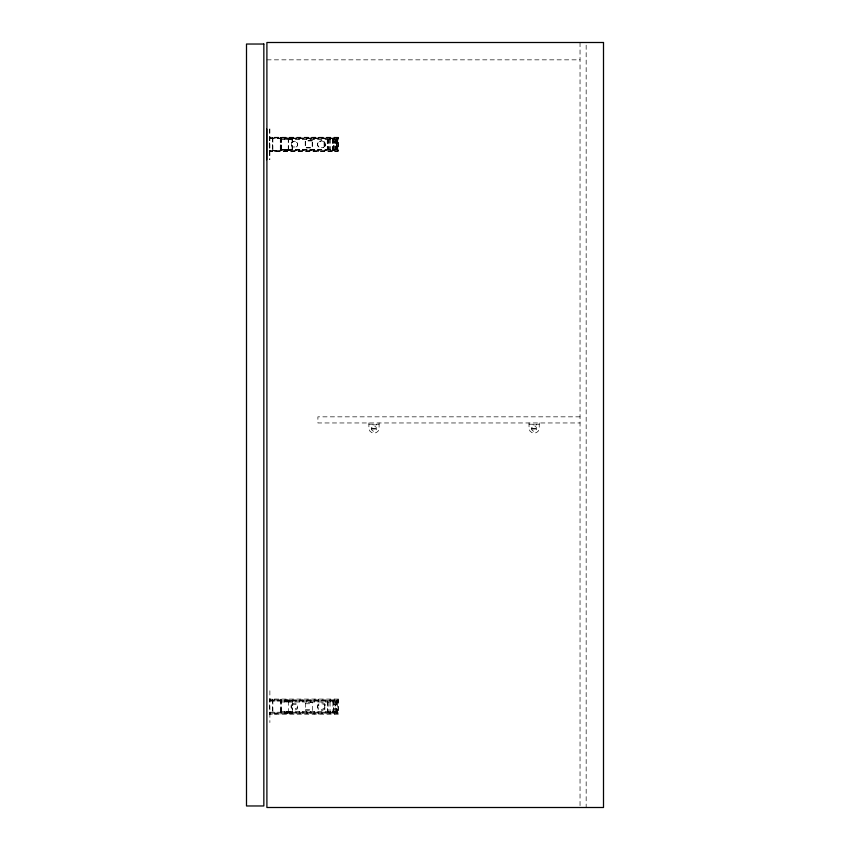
<?xml version="1.0" encoding="UTF-8"?>
<svg xmlns="http://www.w3.org/2000/svg" width="850" height="850" viewBox="0 0 850 850"><rect width="100%" height="100%" fill="white"/><g stroke="black" fill="none" stroke-linecap="round" stroke-linejoin="round"><path stroke-width="0.64" stroke-dasharray="4.25 3.19" d="M291.444 142.704L291.444 145.764L294.493 147.294M297.341 145.913L297.341 142.853L294.291 141.323L292.538 141.727M318.102 142.471L317.56 144.234L318.102 145.998L321.619 147.762M324.934 146.136L325.476 144.383L324.934 142.619L321.417 140.856L319.388 141.323M332.796 149.621L336.6 139.134L336.6 149.621M332.998 712.481L336.802 701.994M296.055 147.029L297.543 145.764L297.543 142.704L294.493 141.174L291.242 142.853L290.774 144.383L292.538 147.029L296.257 146.88M323.446 147.433L325.125 145.998L325.678 144.234L325.125 142.471L321.619 140.707L317.911 142.619L317.358 144.383L317.911 146.136L319.388 147.433L321.417 147.9L323.648 147.284M266.9 59.84L580.04 59.84M269.875 138.114L338.034 138.114M269.673 138.263L337.832 138.263L337.832 150.503L269.673 150.503M280.479 138.986L338.066 138.986M280.277 139.134L337.864 139.134M280.479 149.483L338.066 149.483M280.277 149.621L337.864 149.621M269.875 150.354L338.034 150.354M580.04 416.84L317.9 416.84L317.9 422.96L580.04 422.96M368.9 424.235L379.1 424.235M529.04 424.235L539.24 424.235M371.493 428.379L376.507 428.379M531.633 428.379L536.648 428.379M371.493 429.016L376.507 429.016M531.633 429.016L536.648 429.016M269.875 699.964L338.034 699.964L338.034 713.362L269.875 713.362M269.482 700.241L338.257 700.241M280.479 700.836L338.066 700.836M269.875 701.122L338.034 701.122M280.479 701.994L338.066 701.994M305.416 703.747L312.386 703.747M305.416 709.58L312.386 709.58M280.479 711.322L338.066 711.322M269.875 712.204L338.034 712.204M280.479 712.481L338.066 712.481M269.482 713.076L338.257 713.076M332.998 138.986L336.802 149.483L336.802 138.986M332.998 700.836L336.802 711.322M586.16 45.156L586.16 807.5M580.04 42.5L580.04 806.172M539.24 422.96L539.24 428.697A5.143 5.143 0 0 1 529.04 428.697L529.04 422.96M536.648 424.235L536.648 424.873L531.633 424.873L531.633 424.235M379.1 422.96L379.1 428.697A5.143 5.143 0 0 1 368.9 428.697L368.9 422.96M376.507 424.235L376.507 424.873L371.493 424.873L371.493 424.235M337.322 138.986L337.322 149.483M337.322 701.994L337.322 712.481M337.131 139.134L337.131 149.621M336.802 700.836L336.802 712.481M336.005 138.986L336.005 149.483M336.005 700.836L336.005 712.481M335.803 139.134L335.803 149.621M335.123 138.986L335.123 149.483M335.123 701.994L335.123 712.481M334.804 137.243L334.804 138.114M334.921 139.134L334.921 149.621M334.804 150.354L334.804 151.226M334.804 699.082L334.804 699.964M334.804 700.241L334.804 701.122M334.804 712.204L334.804 713.076M334.804 713.362L334.804 714.234M334.603 137.381L334.603 138.263M334.603 150.503L334.603 151.374M333.848 138.986L333.848 149.483M333.848 700.836L333.848 712.481M333.582 138.114L333.582 150.354M333.582 699.964L333.582 713.362M333.381 138.263L333.381 150.503M333.359 700.836L333.359 712.481M333.158 139.134L333.158 149.621M332.881 138.986L332.881 149.483M332.881 701.994L332.881 712.481M332.69 139.134L332.69 149.621M330.777 138.114L330.777 138.986M330.777 149.483L330.777 150.354M330.777 699.964L330.777 700.836M330.777 701.122L330.777 701.994M330.777 711.322L330.777 712.204M330.777 712.481L330.777 713.362M330.576 138.263L330.576 139.134M330.576 149.621L330.576 150.503M330.098 138.986L330.098 149.483M330.098 701.994L330.098 712.481M329.896 139.134L329.896 149.621M328.801 138.986L328.801 149.483M328.801 701.994L328.801 712.481M328.61 139.134L328.61 149.621M327.579 138.986L327.579 149.483M327.579 701.994L327.579 712.481M327.452 138.986L327.377 149.621M327.452 700.836L327.452 712.481M327.261 139.134L327.261 149.621M324.307 141.759L324.307 146.71M324.307 704.767L324.307 709.718M324.105 141.897L324.105 146.859M318.474 137.243L318.474 138.114M318.474 150.354L318.474 151.226M318.474 699.082L318.474 699.964M318.474 700.241L318.474 701.122M318.474 712.204L318.474 713.076M318.474 713.362L318.474 714.234M318.272 137.381L318.272 138.263M318.272 150.503L318.272 151.374M314.118 137.243L314.16 138.986M314.16 149.483L314.118 151.226M314.118 699.082L314.16 701.994M314.16 711.322L314.118 714.234M313.916 137.381L313.958 139.134M313.958 149.621L313.916 151.374M310.154 138.114L310.154 138.986M310.154 149.483L310.154 150.354M310.154 699.964L310.154 700.836M310.154 701.122L310.154 701.994M310.154 711.322L310.154 712.204M310.154 712.481L310.154 713.362M309.953 138.263L309.953 139.134M309.953 149.621L309.953 150.503M306.765 138.114L306.765 138.986M306.765 149.483L306.765 150.354M306.765 699.964L306.765 700.836M306.765 701.122L306.765 701.994M306.765 711.322L306.765 712.204M306.765 712.481L306.765 713.362M306.563 138.263L306.563 139.134M306.563 149.621L306.563 150.503M302.738 138.114L302.738 138.986M302.738 149.483L302.738 150.354M302.738 699.964L302.738 700.836M302.738 701.122L302.738 701.994M302.738 711.322L302.738 712.204M302.738 712.481L302.738 713.362M302.536 138.263L302.536 139.134M302.536 149.621L302.536 150.503M299.221 138.114L299.221 138.986M299.221 149.483L299.221 150.354M299.221 699.964L299.221 700.836M299.221 701.122L299.221 701.994M299.221 711.322L299.221 712.204M299.221 712.481L299.221 713.362M299.019 138.263L299.019 139.134M299.019 149.621L299.019 150.503M292.294 138.114L292.294 150.354M292.294 701.122L292.294 713.362M292.092 138.263L292.092 150.503M290.913 138.114L290.913 138.986M290.913 149.483L290.913 150.354M290.913 699.964L290.913 700.836M290.913 701.122L290.913 701.994M290.913 711.322L290.913 712.204M290.913 712.481L290.913 713.362M290.711 138.263L290.711 139.134M290.711 149.621L290.711 150.503M289.499 138.114L289.499 138.986M289.499 149.483L289.499 150.354M289.499 699.964L289.499 700.836M289.499 701.122L289.499 701.994M289.499 711.322L289.499 712.204M289.499 712.481L289.499 713.362M289.297 138.263L289.297 139.134M289.297 149.621L289.297 150.503M288.458 138.114L288.458 150.354M288.458 701.122L288.458 713.362M288.256 138.263L288.256 150.503M287.523 138.114L287.523 138.986M287.523 149.483L287.523 150.354M287.523 699.964L287.523 700.836M287.523 701.122L287.523 701.994M287.523 711.322L287.523 712.204M287.523 712.481L287.523 713.362M287.321 138.263L287.321 139.134M287.321 149.621L287.321 150.503M287.013 138.114L287.013 138.986M287.013 149.483L287.013 150.354M287.013 699.964L287.013 700.836M287.013 701.122L287.013 701.994M287.013 711.322L287.013 712.204M287.013 712.481L287.013 713.362M286.811 138.263L286.811 139.134M286.811 149.621L286.811 150.503M286.376 138.114L286.376 138.986M286.376 149.483L286.376 150.354M286.376 699.964L286.376 700.836M286.376 701.122L286.376 701.994M286.376 711.322L286.376 712.204M286.376 712.481L286.376 713.362M286.216 138.114L286.174 139.134M286.216 149.483L286.174 150.503M286.216 701.122L286.216 701.994M286.216 712.481L286.216 713.362M286.014 138.263L286.014 139.134M286.014 149.621L286.014 150.503M285.802 138.114L285.802 138.986M285.802 149.483L285.802 150.354M285.802 699.964L285.802 700.836M285.802 701.122L285.802 701.994M285.802 711.322L285.802 712.204M285.802 712.481L285.802 713.362M285.6 138.263L285.6 139.134M285.6 149.621L285.6 150.503M285.132 138.114L285.132 138.986M285.132 149.483L285.132 150.354M285.132 701.122L285.132 701.994M285.132 712.481L285.132 713.362M284.931 138.263L284.931 139.134M284.931 149.621L284.931 150.503M284.495 138.114L284.495 138.986M284.495 149.483L284.495 150.354M284.495 699.964L284.495 700.836M284.495 701.122L284.495 701.994M284.495 711.322L284.495 712.204M284.495 712.481L284.495 713.362M284.293 138.263L284.293 139.134M284.293 149.621L284.293 150.503M281.435 138.114L281.435 150.354M281.435 699.964L281.435 713.362M281.233 138.263L281.233 150.503M281.021 137.243L281.021 151.226M281.021 699.082L281.021 714.234M280.819 137.381L280.819 151.374M280.479 138.114L280.479 150.354M280.479 699.964L280.479 713.362M280.277 138.263L280.277 150.503M275.995 137.243L275.995 138.114M275.995 150.354L275.995 151.226M275.995 699.082L275.995 699.964M275.995 700.241L275.995 701.122M275.995 712.204L275.995 713.076M275.995 713.362L275.995 714.234M275.804 137.381L275.804 138.263M275.804 150.503L275.804 151.374M274.337 137.243L274.337 138.114M274.337 150.354L274.337 151.226M274.337 699.082L274.337 699.964M274.337 700.241L274.337 701.122M274.337 712.204L274.337 713.076M274.337 713.362L274.337 714.234M274.136 137.381L274.136 138.263M274.136 150.503L274.136 151.374M272.882 138.114L272.882 150.354M272.882 699.964L272.882 713.362M272.659 137.243L272.659 151.226M272.659 699.082L272.659 714.234M272.457 137.381L272.457 151.374M269.992 137.243L269.992 138.114M269.992 150.354L269.992 151.226M269.992 699.082L269.992 699.964M269.992 700.241L269.992 701.122M269.992 712.204L269.992 713.076M269.992 713.362L269.992 714.234M269.875 128.934L269.875 159.534M269.875 690.784L269.875 722.543M269.673 129.083L269.673 159.683M371.535 428.039L371.535 429.356A2.55 2.55 0 0 0 376.465 429.356L376.465 428.039A2.55 2.55 0 0 0 371.535 428.039M531.675 428.039L531.675 429.356A2.55 2.55 0 0 0 536.605 429.356L536.605 428.039A2.55 2.55 0 0 0 531.675 428.039M291.444 704.554L290.976 706.084L292.729 708.73L294.493 709.144L297.543 707.614L297.543 704.554L296.257 703.428L294.493 703.024L291.444 704.554M291.444 705.713L290.976 707.242L292.729 709.888L294.493 710.303L297.543 708.773L297.543 705.713L296.257 704.586L294.493 704.183L291.444 705.713M318.102 704.321L317.56 706.084L318.102 707.848L319.589 709.134L321.619 709.601L325.125 707.848L325.678 706.084L325.125 704.321L323.648 703.035L321.619 702.557L318.102 704.321M318.102 705.479L317.56 707.242L318.102 709.006L319.589 710.292L321.619 710.759L325.125 709.006L325.678 707.242L325.125 705.479L323.648 704.193L321.619 703.715L318.102 705.479M338.257 137.243L269.482 137.243L269.482 151.226L338.257 151.226L338.257 137.243M338.056 137.381L269.28 137.381L269.28 151.374L338.056 151.374L338.056 137.381M312.386 140.739L305.416 140.739L305.416 147.73L312.386 147.73L312.386 140.739M312.184 140.887L305.224 140.887L305.224 147.879L312.184 147.879L312.184 140.887M338.257 699.082L269.482 699.082L269.482 714.234L338.257 714.234L338.257 699.082M312.386 702.589L305.416 702.589L305.416 710.738L312.386 710.738L312.386 702.589"/><path stroke-width="1.27" d="M266.656 129.083L266.656 159.683M603.5 42.5L266.9 42.5L266.9 807.5L603.5 807.5L603.5 42.5M263.84 44.03L246.5 44.03L246.5 805.97L263.84 805.97L263.84 44.03"/></g></svg>
